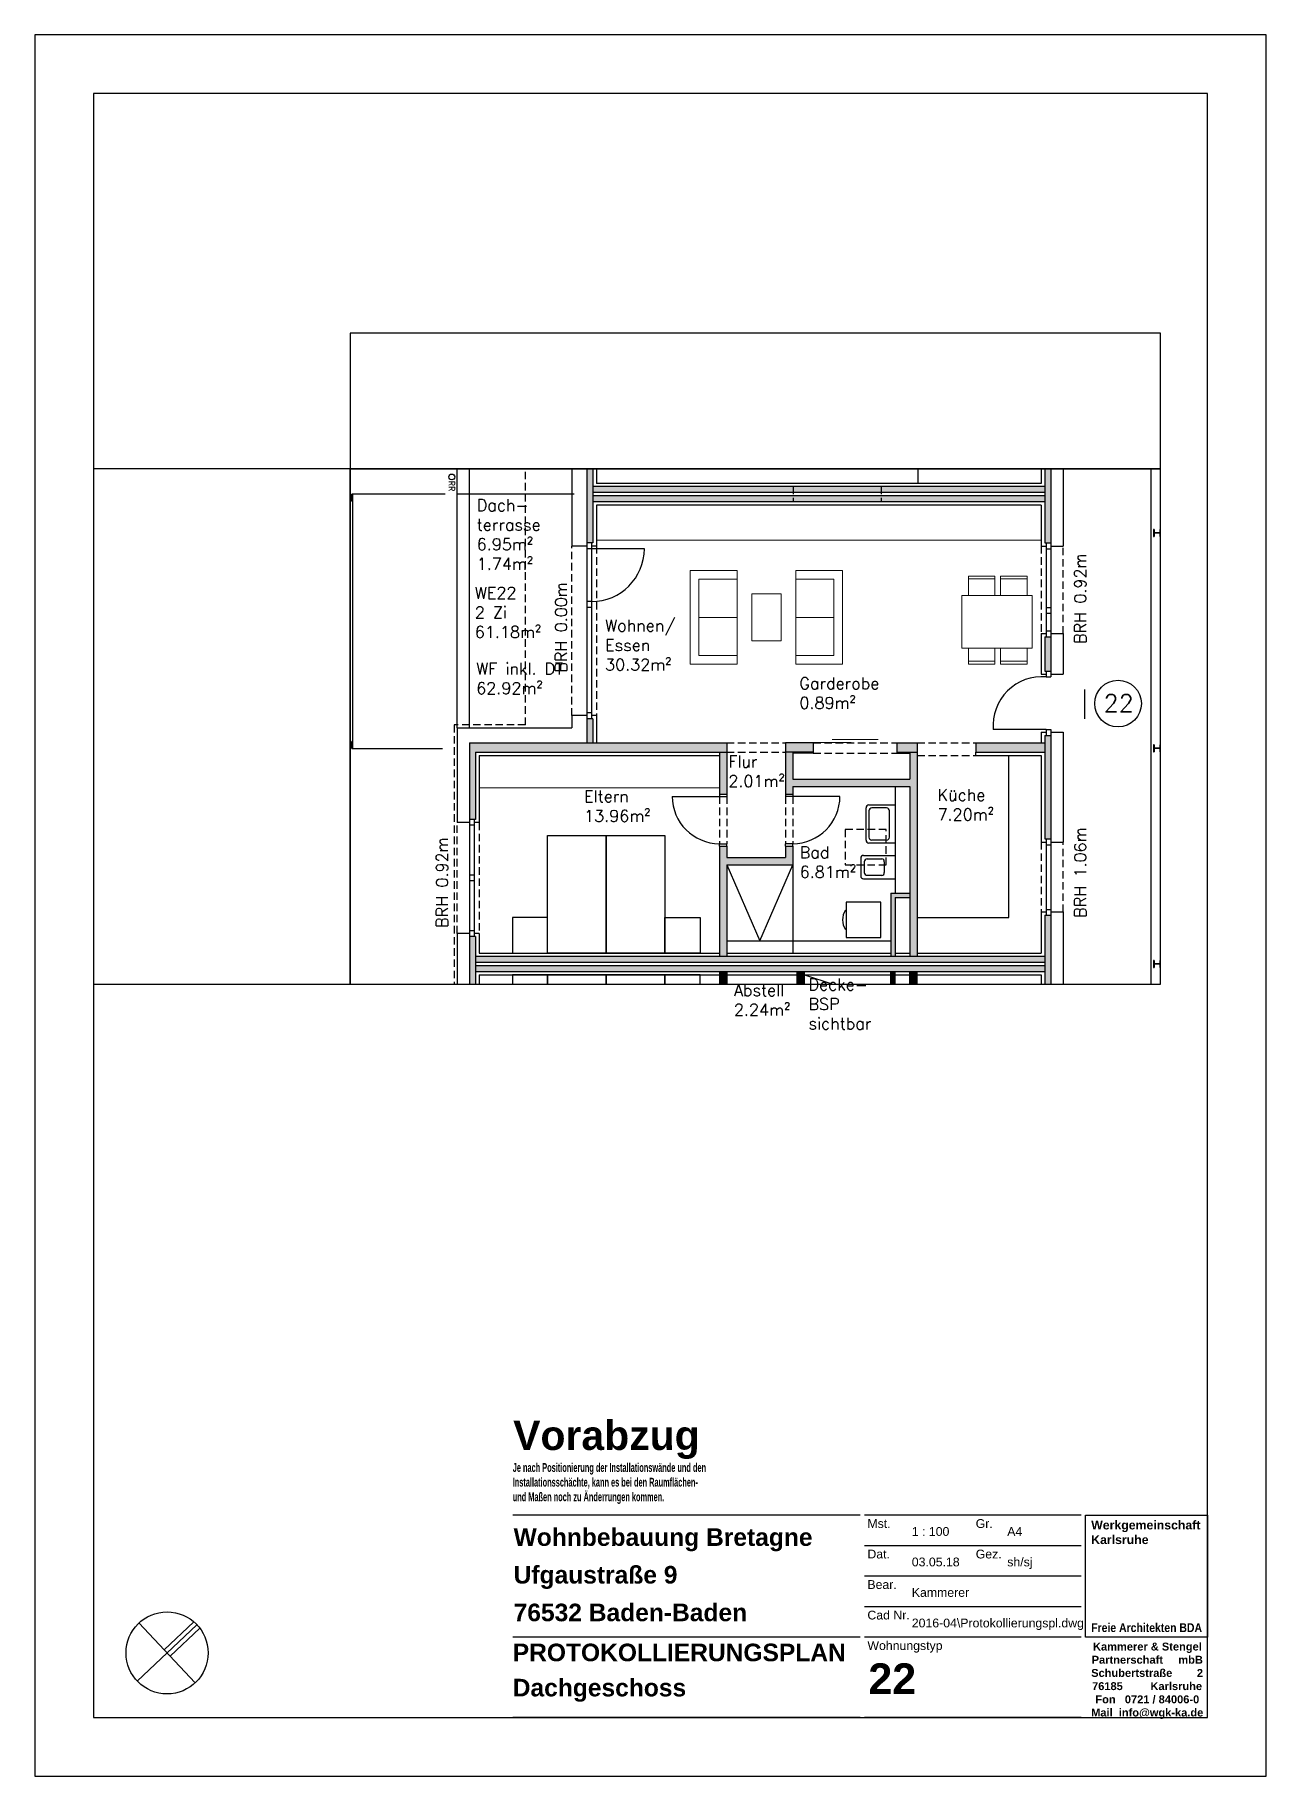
# Model space of a CAD drawing. Header units: metres. Extents: x -2868 to -408, y -3488 to 349.
# Drawn here: x -618.4 to -408.4, y 52.1 to 349.1 of the extents above; entities outside this region: 1.
import ezdxf

# ---------------------------------------------------------------- set-up
doc = ezdxf.new("R2010")
doc.units = ezdxf.units.M
doc.header["$LTSCALE"] = 0.02
doc.header["$XCLIPFRAME"] = 2
doc.linetypes.add('AUSGEZOGEN', pattern=[0])
doc.linetypes.add('VERDECKT', pattern=[9.525, 6.35, -3.175])
for name, color, linetype in [('A--Layout-PLANKOPF', 7, 'AUSGEZOGEN'), ('A-Anmerkungen-BSP-Decken Sichtbar', 10, 'AUSGEZOGEN'), ('A-Grundriss - Ansichtskante', 5, 'AUSGEZOGEN'), ('A-Grundriss - Bad', 4, 'AUSGEZOGEN'), ('A-Grundriss - Dämmung', 2, 'Continuous'), ('A-Grundriss - Fenster', 252, 'AUSGEZOGEN'), ('A-Grundriss - Fenster Sturz', 4, 'VERDECKT'), ('A-Grundriss - Küche', 4, 'AUSGEZOGEN'), ('A-Grundriss - Möbel', 252, 'AUSGEZOGEN'), ('A-Grundriss - Regenleitungen', 4, 'Continuous'), ('A-Grundriss - Regenleitungen Beschrif', 4, 'Continuous'), ('A-Grundriss - Sichtkante verdeckt', 7, 'VERDECKT'), ('A-Grundriss - Stützen-Laubengang', 3, 'AUSGEZOGEN'), ('A-Grundriss - Türen', 2, 'AUSGEZOGEN'), ('A-Grundriss - Wand', 3, 'AUSGEZOGEN'), ('A-Layout-Text', 250, 'Continuous'), ('A-Schraffur - Holzbau', 21, 'Continuous'), ('A-Schraffur - Trockenbau', 254, 'Continuous'), ('A-Text BRH', 4, 'Continuous'), ('A-Text Wohnfl', 4, 'Continuous'), ('A-Text Wohnungsnummer', 4, 'Continuous'), ('vermarktung-logo1_1_0', 7, 'Continuous')]:
    doc.layers.add(name, color=color, linetype=linetype)
doc.layers.add('A-Afenster', color=80, linetype='Continuous', plot=False)
doc.styles.add('Arial', font='arial.ttf')
doc.styles.add('ARIAL-FETT', font='arialbd.ttf', dxfattribs={"width": 0.6})
doc.styles.add('Romans', font='Romans.shx')
picture_1 = doc.add_image_def('image1.png', size_in_pixel=(4513, 4513))

# ---------------------------------------------------------------- blocks, each defined once
blk = doc.blocks.new('kopf (mbr)')
at = {"color": 7}
blk.add_line((-37.75, 10), (-10, 10), dxfattribs=at)
at = {"color": 2}
blk.add_lwpolyline([(-37.75, 56), (-10, 56), (-10, 28.25), (-37.75, 28.25)], close=True, dxfattribs=at)
at = {"color": 2, "insert": (-36.46, 54.79), "char_height": 2, "width": 25.2066, "attachment_point": 1, "style": 'ARIAL-FETT'}
blk.add_mtext('{\\W1;Werkgemeinschaft Karlsruhe \\P\\P\\P\\P\\P\\P\\W0.85;Freie Architekten BDA}', dxfattribs=at)
at = {"color": 252, "insert": (-36.5, 27.05), "char_height": 1.8, "width": 25.2921, "attachment_point": 1, "style": 'ARIAL-FETT'}
blk.add_mtext('\\pi0.45859;{\\W1;Kammerer & Stengel \\P\\pi0.15348;Partnerschaft     mbB \\P\\pi0.038063;Schubertstraße        2 \\P\\pi0.23636;76185         Karlsruhe \\P\\pi0.98963;Fon   0721 / 84006-0 \\P\\pi0.028854;Mail  info@wgk-ka.de}', dxfattribs=at)
blk = doc.blocks.new('Zeichnung_1_1', base_point=(0.5, 0.72))
at = {"layer": 'vermarktung-logo1_1_0'}
image = blk.add_image(picture_1, insert=(0.5, 0.72), size_in_units=(1.759, 1.759), dxfattribs=at)
image.set_boundary_path([(-0.5, -0.5), (4512.5, 4512.5)])

msp = doc.modelspace()

# ---------------------------------------------------------------- hatches: boundary and pattern name
at = {"layer": 'A-Schraffur - Holzbau', "ltscale": 10}
h = msp.add_hatch(color=5, dxfattribs=at)
h.dxf.hatch_style = 1
h.paths.add_polyline_path([(-489, 272.02), (-523.2, 272.02), (-523.2, 271.02), (-489, 271.02)])
h = msp.add_hatch(color=5, dxfattribs=at)
h.dxf.hatch_style = 1
h.paths.add_polyline_path([(-446.1, 270.42), (-474, 270.42), (-474, 269.42), (-446.1, 269.42)])
h.paths.add_polyline_path([(-474, 270.42), (-489, 270.42), (-489, 269.42), (-474, 269.42)])
h.paths.add_polyline_path([(-489, 270.42), (-523.2, 270.42), (-523.2, 269.42), (-489, 269.42)])
h = msp.add_hatch(color=5, dxfattribs=at)
h.dxf.hatch_style = 1
h.paths.add_polyline_path([(-474, 272.02), (-489, 272.02), (-489, 271.02), (-474, 271.02)])
h.paths.add_polyline_path([(-446.1, 272.02), (-474, 272.02), (-474, 271.02), (-446.1, 271.02)])
h = msp.add_hatch(color=5, dxfattribs=at)
h.dxf.hatch_style = 1
h.paths.add_polyline_path([(-445.1, 246.42), (-446.1, 246.42), (-446.1, 240.57), (-445.1, 240.57)])
h = msp.add_hatch(color=5, dxfattribs=at)
h.dxf.hatch_style = 1
h.paths.add_polyline_path([(-523.2, 232.42), (-524.2, 232.42), (-524.2, 228.32), (-523.2, 228.32)])
h = msp.add_hatch(color=5, dxfattribs=at)
h.dxf.hatch_style = 1
h.paths.add_polyline_path([(-445.1, 229.57), (-446.1, 229.57), (-446.1, 211.92), (-445.1, 211.92)])
h = msp.add_hatch(color=5, dxfattribs=at)
h.dxf.hatch_style = 1
h.paths.add_polyline_path([(-446.1, 228.32), (-457.85, 228.32), (-457.85, 226.72), (-446.1, 226.72)])
h.paths.add_polyline_path([(-467.85, 228.32), (-471.35, 228.32), (-471.35, 226.72), (-467.85, 226.72)])
h.paths.add_polyline_path([(-485.6, 228.32), (-490.35, 228.32), (-490.35, 226.72), (-485.6, 226.72)])
h.paths.add_polyline_path([(-500.35, 228.32), (-544.2, 228.32), (-544.2, 215.27), (-543.2, 215.27), (-543.2, 226.72), (-500.35, 226.72)])
h = msp.add_hatch(color=5, dxfattribs=at)
h.dxf.hatch_style = 1
h.paths.add_polyline_path([(-446.1, 191.92), (-543.2, 191.92), (-543.2, 190.92), (-446.1, 190.92)])
h = msp.add_hatch(color=5, dxfattribs=at)
h.dxf.hatch_style = 1
h.paths.add_polyline_path([(-446.1, 190.32), (-543.2, 190.32), (-543.2, 189.32), (-446.1, 189.32)])
at = {"layer": 'A-Schraffur - Trockenbau', "ltscale": 10}
h = msp.add_hatch(color=5, dxfattribs=at)
h.dxf.hatch_style = 1
h.paths.add_polyline_path([(-500.35, 226.72), (-501.6, 226.72), (-501.6, 219.57), (-500.35, 219.57)])
h = msp.add_hatch(color=5, dxfattribs=at)
h.dxf.hatch_style = 1
h.paths.add_polyline_path([(-467.85, 226.72), (-469.1, 226.72), (-469.1, 222.12), (-489.1, 222.12), (-489.1, 226.72), (-490.35, 226.72), (-490.35, 219.57), (-489.1, 219.57), (-489.1, 220.87), (-469.1, 220.87), (-469.1, 191.92), (-467.85, 191.92)])
h = msp.add_hatch(color=5, dxfattribs=at)
h.dxf.hatch_style = 1
h.paths.add_polyline_path([(-500.35, 207.52), (-489.1, 207.52), (-489.1, 210.72), (-490.35, 210.72), (-490.35, 208.77), (-500.35, 208.77), (-500.35, 210.72), (-501.6, 210.72), (-501.6, 191.92), (-500.35, 191.92)])
h = msp.add_hatch(color=5, dxfattribs=at)
h.dxf.hatch_style = 1
h.paths.add_polyline_path([(-469.1, 202.67), (-472.35, 202.67), (-472.35, 191.92), (-471.6, 191.92), (-471.6, 201.92), (-469.1, 201.92)])
at = {"layer": 'A-Text Wohnungsnummer', "ltscale": 10}
h = msp.add_hatch(dxfattribs=at)
h.set_pattern_fill('ANGLE', color=256)
h.set_pattern_definition([(9e-15, (-5982.29, -776.9), (-1e-14, 69.85), [50.8, -19.05]), (90, (-5982.29, -776.9), (-69.85, -7e-15), [50.8, -19.05])])
h.paths.add_polyline_path([(-441.85, 234.92), (-439.35, 237.42), (-439.35, 232.42)])

# ---------------------------------------------------------------- linework, layer by layer
at = {"layer": 'A--Layout-PLANKOPF'}
for p, q in [((-477.6, 96.57), (-536.85, 96.57)), ((-439.92, 96.57), (-476.85, 96.57)), ((-439.92, 91.37), (-476.85, 91.37)), ((-439.92, 86.17), (-476.85, 86.17)), ((-439.92, 80.97), (-476.85, 80.97)), ((-477.6, 75.76), (-536.85, 75.76)), ((-439.92, 75.76), (-476.85, 75.76)), ((-477.6, 62.07), (-536.85, 62.07)), ((-439.92, 62.07), (-476.85, 62.07))]:
    msp.add_line(p, q, dxfattribs=at)
at = {"layer": 'A-Afenster'}
for points in [[(-618.35, 52.07), (-408.35, 52.07), (-408.35, 349.07), (-618.35, 349.07)], [(-608.35, 62.07), (-418.35, 62.07), (-418.35, 339.07), (-608.35, 339.07)]]:
    msp.add_lwpolyline(points, close=True, dxfattribs=at)
at = {"layer": 'A-Afenster', "linetype": 'Continuous'}
for points in [[(-564.55, 275.03), (-426.39, 275.03), (-426.39, 298.18), (-564.55, 298.18)], [(-608.35, 187.13), (-564.55, 187.13), (-564.55, 275.03), (-608.35, 275.03)], [(-564.55, 187.13), (-426.39, 187.13), (-426.39, 275.03), (-564.55, 275.03)]]:
    msp.add_lwpolyline(points, close=True, dxfattribs=at)
at = {"layer": 'A-Grundriss - Ansichtskante', "ltscale": 10}
for p, q in [((-546.35, 230.87), (-546.35, 275.03)), ((-544.2, 230.87), (-544.2, 275.03)), ((-427.95, 187.13), (-427.95, 275.03)), ((-526.35, 270.72), (-546.35, 270.72))]:
    msp.add_line(p, q, dxfattribs=at)
at = {"layer": 'A-Grundriss - Ansichtskante', "linetype": 'VERDECKT', "ltscale": 10}
for p, q in [((-534.7, 231.37), (-534.7, 275.03)), ((-534.7, 231.37), (-546.85, 231.37)), ((-546.85, 231.37), (-546.85, 187.13))]:
    msp.add_line(p, q, dxfattribs=at)
at = {"layer": 'A-Grundriss - Ansichtskante', "ltscale": 10}
msp.add_lwpolyline([(-548.35, 270.72), (-564.2, 270.72), (-564.2, 227.37), (-548.85, 227.37)], dxfattribs=at)
at = {"layer": 'A-Grundriss - Bad', "ltscale": 10}
for p, q in [((-471.6, 220.87), (-471.6, 202.67)), ((-476.6, 211.72), (-476.6, 217.22)), ((-476.1, 217.72), (-471.6, 217.72)), ((-473.1, 217.22), (-475.6, 217.22)), ((-476.1, 216.72), (-476.1, 212.22)), ((-472.6, 212.22), (-472.6, 216.72)), ((-471.6, 211.22), (-476.1, 211.22)), ((-473.1, 211.72), (-475.6, 211.72)), ((-477.5, 208.62), (-477.5, 205.62)), ((-477, 209.12), (-471.6, 209.12)), ((-476.9, 208.02), (-476.9, 206.22)), ((-476.4, 208.52), (-473.9, 208.52)), ((-473.5, 208.02), (-473.5, 206.22)), ((-489.1, 207.52), (-489.1, 194.57)), ((-477, 205.12), (-471.6, 205.12)), ((-476.4, 205.72), (-473.9, 205.72)), ((-500.35, 194.57), (-489.1, 194.57)), ((-489.1, 194.57), (-472.35, 194.57)), ((-489.1, 194.57), (-489.1, 192.47))]:
    msp.add_line(p, q, dxfattribs=at)
msp.add_lwpolyline([(-500.35, 207.52), (-494.72, 194.57), (-489.1, 207.52)], dxfattribs=at)
msp.add_lwpolyline([(-474.1, 195.12), (-474.1, 201.12), (-480, 201.12), (-480, 195.12)], close=True, dxfattribs=at)
at = {"layer": 'A-Grundriss - Bad', "linetype": 'Continuous', "ltscale": 10}
msp.add_lwpolyline([(-487.1, 188.77), (-482.27, 187.13)], dxfattribs=at)
at = {"layer": 'A-Grundriss - Bad', "ltscale": 10}
for centre, radius, start, end in [((-476.1, 217.22), 0.5, 90, 180), ((-475.6, 216.72), 0.5, 90, 180), ((-473.1, 216.72), 0.5, 0, 90), ((-476.1, 211.72), 0.5, 180, 270), ((-475.6, 212.22), 0.5, 180, 270), ((-473.1, 212.22), 0.5, 270, 0), ((-477, 208.62), 0.5, 90, 180), ((-476.4, 208.02), 0.5, 90, 180), ((-473.91, 208.09), 0.423, 349.499, 87.8206), ((-477, 205.62), 0.5, 180, 270), ((-476.4, 206.22), 0.5, 180, 270), ((-473.91, 206.14), 0.423, 272.1794, 10.501), ((-477.6, 198.12), 3, 146.4427, 213.5573)]:
    msp.add_arc(centre, radius, start, end, dxfattribs=at)
at = {"layer": 'A-Grundriss - Dämmung', "ltscale": 10}
for p, q in [((-526.75, 275.03), (-526.75, 261.87)), ((-522.55, 275.03), (-522.55, 272.57)), ((-446.75, 275.03), (-446.75, 272.57)), ((-442.95, 275.03), (-442.95, 261.87)), ((-446.75, 272.57), (-522.55, 272.57)), ((-522.55, 268.87), (-522.55, 261.87)), ((-446.75, 268.87), (-522.55, 268.87)), ((-446.75, 268.87), (-446.75, 261.87)), ((-524.2, 261.87), (-526.75, 261.87)), ((-522.55, 261.87), (-523.4, 261.87)), ((-446.75, 261.87), (-445.9, 261.87)), ((-445.1, 261.87), (-442.95, 261.87)), ((-446.75, 246.97), (-446.75, 240.02)), ((-446.75, 246.97), (-445.9, 246.97)), ((-445.1, 246.97), (-442.95, 246.97)), ((-442.95, 246.97), (-442.95, 240.02)), ((-446.75, 240.02), (-445.9, 240.02)), ((-445.1, 240.02), (-442.95, 240.02)), ((-526.75, 232.97), (-526.75, 230.87)), ((-524.2, 232.97), (-526.75, 232.97)), ((-522.55, 232.97), (-523.4, 232.97)), ((-522.55, 232.97), (-522.55, 228.32)), ((-546.35, 230.87), (-546.35, 214.72)), ((-546.35, 230.87), (-526.75, 230.87)), ((-446.75, 230.12), (-446.75, 228.32)), ((-446.75, 230.12), (-445.9, 230.12)), ((-445.1, 230.12), (-442.95, 230.12)), ((-442.95, 230.12), (-442.95, 211.37)), ((-542.55, 226.17), (-542.55, 214.72)), ((-542.55, 226.17), (-501.6, 226.17)), ((-485.6, 226.57), (-489.1, 226.57)), ((-485.6, 226.72), (-485.6, 226.57)), ((-471.35, 226.72), (-471.35, 226.57)), ((-471.35, 226.57), (-469.1, 226.57)), ((-457.85, 226.17), (-457.85, 226.72)), ((-457.85, 226.17), (-446.75, 226.17)), ((-446.75, 226.17), (-446.75, 211.37)), ((-544.2, 214.72), (-546.35, 214.72)), ((-542.55, 214.72), (-543.4, 214.72)), ((-446.75, 211.37), (-445.9, 211.37)), ((-445.1, 211.37), (-442.95, 211.37)), ((-446.75, 199.47), (-446.75, 192.47)), ((-446.75, 199.47), (-445.9, 199.47)), ((-445.1, 199.47), (-442.95, 199.47)), ((-442.95, 199.47), (-442.95, 187.13)), ((-544.2, 195.82), (-546.35, 195.82)), ((-546.35, 195.82), (-546.35, 187.13)), ((-542.55, 195.82), (-543.4, 195.82)), ((-542.55, 195.82), (-542.55, 192.47)), ((-542.55, 192.47), (-501.6, 192.47)), ((-500.35, 192.47), (-472.35, 192.47)), ((-471.6, 192.47), (-469.1, 192.47)), ((-467.85, 192.47), (-446.75, 192.47)), ((-542.55, 188.77), (-501.55, 188.77)), ((-542.55, 188.77), (-542.55, 187.13)), ((-500.3, 188.77), (-488.35, 188.77)), ((-487.1, 188.77), (-472.35, 188.77)), ((-471.6, 188.77), (-469.1, 188.77)), ((-467.85, 188.77), (-446.75, 188.77)), ((-446.75, 188.77), (-446.75, 187.13))]:
    msp.add_line(p, q, dxfattribs=at)
at = {"layer": 'A-Grundriss - Fenster', "ltscale": 10}
for p, q in [((-524.2, 262.42), (-524.2, 232.42)), ((-523.4, 261.42), (-524.2, 261.42)), ((-523.4, 262.42), (-523.4, 232.42)), ((-514.4, 261.42), (-523.4, 261.42)), ((-445.9, 262.42), (-445.9, 246.42)), ((-445.9, 261.42), (-445.1, 261.42)), ((-445.1, 262.42), (-445.1, 246.42)), ((-523.4, 252.42), (-524.2, 252.42)), ((-523.4, 251.42), (-524.2, 251.42)), ((-445.9, 251.42), (-445.1, 251.42)), ((-445.9, 250.42), (-445.1, 250.42)), ((-445.9, 247.42), (-445.1, 247.42)), ((-523.4, 233.42), (-524.2, 233.42)), ((-544.2, 215.27), (-544.2, 195.27)), ((-543.4, 214.27), (-544.2, 214.27)), ((-543.4, 215.27), (-543.4, 195.27)), ((-445.9, 211.92), (-445.9, 198.92)), ((-445.9, 210.92), (-445.1, 210.92)), ((-445.1, 211.92), (-445.1, 198.92)), ((-543.4, 205.77), (-544.2, 205.77)), ((-543.4, 204.77), (-544.2, 204.77)), ((-445.9, 199.92), (-445.1, 199.92)), ((-543.4, 196.27), (-544.2, 196.27))]:
    msp.add_line(p, q, dxfattribs=at)
at = {"layer": 'A-Grundriss - Fenster', "linetype": 'VERDECKT', "ltscale": 10}
msp.add_lwpolyline([(-480.15, 207.51), (-473.15, 207.51), (-473.15, 213.51), (-480.15, 213.51)], close=True, dxfattribs=at)
at = {"layer": 'A-Grundriss - Fenster', "ltscale": 10}
msp.add_arc((-523.4, 261.42), 9, 270, 0, dxfattribs=at)
at = {"layer": 'A-Grundriss - Fenster Sturz', "ltscale": 10}
for p, q in [((-526.75, 232.97), (-526.75, 261.87)), ((-522.55, 261.87), (-522.55, 232.97)), ((-446.75, 261.87), (-446.75, 246.97)), ((-442.95, 246.97), (-442.95, 261.87)), ((-546.35, 195.82), (-546.35, 214.72)), ((-542.55, 214.72), (-542.55, 195.82)), ((-446.75, 211.37), (-446.75, 199.47)), ((-442.95, 199.47), (-442.95, 211.37))]:
    msp.add_line(p, q, dxfattribs=at)
at = {"layer": 'A-Grundriss - Küche', "ltscale": 10}
for p, q in [((-467.75, 275.03), (-467.75, 272.57)), ((-452.25, 198.52), (-452.25, 226.17)), ((-467.85, 198.52), (-452.25, 198.52))]:
    msp.add_line(p, q, dxfattribs=at)
at = {"layer": 'A-Grundriss - Möbel', "linetype": 'Continuous', "lineweight": 18, "ltscale": 100}
for p, q in [((-446.75, 262.87), (-522.55, 262.87)), ((-506.59, 241.72), (-506.59, 257.72)), ((-506.59, 257.72), (-498.59, 257.72)), ((-505.09, 256.22), (-498.59, 256.22)), ((-505.09, 256.22), (-498.59, 256.22)), ((-505.09, 243.22), (-505.09, 256.22)), ((-498.59, 241.72), (-498.59, 257.72)), ((-480.59, 257.72), (-488.59, 257.72)), ((-488.59, 241.72), (-488.59, 257.72)), ((-482.09, 256.22), (-488.59, 256.22)), ((-482.09, 256.22), (-488.59, 256.22)), ((-482.09, 243.22), (-482.09, 256.22)), ((-480.59, 241.72), (-480.59, 257.72)), ((-459.14, 256.77), (-459.14, 253.46)), ((-454.64, 256.77), (-459.14, 256.77)), ((-459.14, 256.27), (-454.64, 256.27)), ((-454.64, 253.46), (-454.64, 256.77)), ((-449.14, 256.77), (-453.64, 256.77)), ((-453.64, 256.77), (-453.64, 253.46)), ((-453.64, 256.27), (-449.14, 256.27)), ((-449.14, 253.46), (-449.14, 256.77)), ((-491.09, 253.72), (-496.09, 253.72)), ((-496.09, 245.72), (-496.09, 253.72)), ((-491.09, 245.72), (-491.09, 253.72)), ((-460.25, 253.46), (-448.25, 253.46)), ((-460.25, 253.46), (-460.25, 244.46)), ((-448.25, 253.46), (-448.25, 244.46)), ((-505.09, 249.72), (-498.59, 249.72)), ((-482.09, 249.72), (-488.59, 249.72)), ((-491.09, 245.72), (-496.09, 245.72)), ((-448.25, 244.46), (-460.25, 244.46)), ((-459.14, 241.72), (-459.14, 244.46)), ((-454.64, 244.46), (-454.64, 241.72)), ((-453.64, 241.72), (-453.64, 244.46)), ((-449.14, 244.46), (-449.14, 241.72)), ((-506.59, 241.72), (-498.59, 241.72)), ((-505.09, 243.22), (-498.59, 243.22)), ((-482.09, 243.22), (-488.59, 243.22)), ((-480.59, 241.72), (-488.59, 241.72)), ((-459.14, 242.22), (-454.64, 242.22)), ((-454.64, 241.72), (-459.14, 241.72)), ((-453.64, 242.22), (-449.14, 242.22)), ((-449.14, 241.72), (-453.64, 241.72)), ((-482.35, 228.87), (-474.55, 228.87)), ((-485.6, 228.37), (-479.15, 228.37)), ((-542.55, 220.62), (-501.6, 220.62))]:
    msp.add_line(p, q, dxfattribs=at)
at = {"layer": 'A-Grundriss - Möbel', "ltscale": 10}
for points in [[(-520.9, 212.52), (-520.9, 192.47), (-530.9, 192.47), (-530.9, 212.52)], [(-510.9, 212.52), (-510.9, 192.47), (-520.9, 192.47), (-520.9, 212.52)], [(-536.9, 198.52), (-536.9, 192.47), (-530.9, 192.47), (-530.9, 198.52)], [(-504.9, 198.52), (-504.9, 192.47), (-510.9, 192.47), (-510.9, 198.52)]]:
    msp.add_lwpolyline(points, close=True, dxfattribs=at)
for points in [[(-530.9, 187.13), (-530.9, 188.77), (-536.9, 188.77), (-536.9, 187.13)], [(-520.9, 187.13), (-520.9, 188.77), (-530.9, 188.77), (-530.9, 187.13)], [(-510.9, 187.13), (-510.9, 188.77), (-520.9, 188.77), (-520.9, 187.13)], [(-504.9, 187.13), (-504.9, 188.77), (-510.9, 188.77), (-510.9, 187.13)]]:
    msp.add_lwpolyline(points, dxfattribs=at)
at = {"layer": 'A-Grundriss - Regenleitungen', "ltscale": 10}
msp.add_circle((-547.25, 273.67), 0.5, dxfattribs=at)
at = {"layer": 'A-Grundriss - Sichtkante verdeckt', "ltscale": 10}
for p, q in [((-500.35, 228.32), (-490.35, 228.32)), ((-500.35, 226.72), (-490.35, 226.72)), ((-485.6, 228.32), (-471.35, 228.32)), ((-485.6, 226.57), (-471.35, 226.57)), ((-467.85, 228.32), (-457.85, 228.32)), ((-467.85, 226.17), (-457.85, 226.17)), ((-501.6, 219.17), (-501.6, 211.12)), ((-500.35, 219.17), (-500.35, 211.12)), ((-490.35, 219.17), (-490.35, 211.12)), ((-489.1, 219.17), (-489.1, 211.12))]:
    msp.add_line(p, q, dxfattribs=at)
at = {"layer": 'A-Grundriss - Stützen-Laubengang', "ltscale": 10}
for p, q in [((-564.31, 270.27), (-564.31, 270.72)), ((-564.2, 270.72), (-564.31, 270.72)), ((-564.2, 269.52), (-564.2, 270.72)), ((-564.43, 270.15), (-564.55, 270.15)), ((-564.43, 270.09), (-564.55, 270.09)), ((-564.31, 269.52), (-564.31, 269.97)), ((-564.31, 269.52), (-564.2, 269.52)), ((-427.44, 264.72), (-427.55, 264.72)), ((-427.55, 264.72), (-427.55, 263.52)), ((-427.44, 264.72), (-427.44, 264.27)), ((-426.46, 264.27), (-426.46, 264.72)), ((-426.39, 264.72), (-426.46, 264.72)), ((-427.55, 263.52), (-427.44, 263.52)), ((-427.44, 263.97), (-427.44, 263.52)), ((-426.58, 264.15), (-427.32, 264.15)), ((-426.58, 264.09), (-427.32, 264.09)), ((-426.46, 263.52), (-426.46, 263.97)), ((-426.46, 263.52), (-426.39, 263.52)), ((-564.43, 228), (-564.55, 228)), ((-564.43, 227.94), (-564.55, 227.94)), ((-564.31, 228.12), (-564.31, 228.57)), ((-564.2, 228.57), (-564.31, 228.57)), ((-564.31, 227.37), (-564.31, 227.82)), ((-564.31, 227.37), (-564.2, 227.37)), ((-564.2, 227.37), (-564.2, 228.57)), ((-427.44, 227.97), (-427.55, 227.97)), ((-427.55, 227.97), (-427.55, 226.77)), ((-427.55, 226.77), (-427.44, 226.77)), ((-427.44, 227.97), (-427.44, 227.52)), ((-427.44, 227.22), (-427.44, 226.77)), ((-426.58, 227.4), (-427.32, 227.4)), ((-426.58, 227.34), (-427.32, 227.34)), ((-426.46, 227.52), (-426.46, 227.97)), ((-426.39, 227.97), (-426.46, 227.97)), ((-426.46, 226.77), (-426.46, 227.22)), ((-426.46, 226.77), (-426.39, 226.77)), ((-427.44, 191.22), (-427.55, 191.22)), ((-427.55, 191.22), (-427.55, 190.02)), ((-427.44, 191.22), (-427.44, 190.77)), ((-427.44, 190.47), (-427.44, 190.02)), ((-426.58, 190.65), (-427.32, 190.65)), ((-426.58, 190.59), (-427.32, 190.59)), ((-426.46, 190.77), (-426.46, 191.22)), ((-426.39, 191.22), (-426.46, 191.22)), ((-426.46, 190.02), (-426.46, 190.47)), ((-427.55, 190.02), (-427.44, 190.02)), ((-426.46, 190.02), (-426.39, 190.02))]:
    msp.add_line(p, q, dxfattribs=at)
for centre, start, end in [((-564.43, 270.27), 270, 0), ((-564.43, 269.97), 0, 90), ((-427.32, 264.27), 180, 270), ((-427.32, 263.97), 90, 180), ((-426.58, 264.27), 270, 0), ((-426.58, 263.97), 0, 90), ((-564.43, 228.12), 270, 0), ((-564.43, 227.82), 0, 90), ((-427.32, 227.52), 180, 270), ((-427.32, 227.22), 90, 180), ((-426.58, 227.52), 270, 0), ((-426.58, 227.22), 0, 90), ((-427.32, 190.77), 180, 270), ((-427.32, 190.47), 90, 180), ((-426.58, 190.77), 270, 0), ((-426.58, 190.47), 0, 90)]:
    msp.add_arc(centre, 0.12, start, end, dxfattribs=at)
at = {"layer": 'A-Grundriss - Türen', "ltscale": 10}
for p, q in [((-445.9, 240.57), (-445.9, 239.57)), ((-445.1, 240.57), (-445.1, 239.57)), ((-445.9, 239.57), (-445.1, 239.57)), ((-445.9, 230.57), (-454.9, 230.57)), ((-445.9, 230.57), (-445.9, 229.57)), ((-445.9, 230.57), (-445.1, 230.57)), ((-445.1, 230.57), (-445.1, 229.57)), ((-509.65, 219.17), (-501.6, 219.17)), ((-501.6, 219.57), (-501.6, 219.17)), ((-501.6, 219.17), (-500.35, 219.17)), ((-500.35, 219.57), (-500.35, 219.17)), ((-490.35, 219.57), (-490.35, 219.17)), ((-489.1, 219.17), (-490.35, 219.17)), ((-489.1, 219.57), (-489.1, 219.17)), ((-481.05, 219.17), (-489.1, 219.17)), ((-501.6, 211.12), (-500.35, 211.12)), ((-501.6, 210.72), (-501.6, 211.12)), ((-500.35, 210.72), (-500.35, 211.12)), ((-489.1, 211.12), (-490.35, 211.12)), ((-490.35, 210.72), (-490.35, 211.12)), ((-489.1, 210.72), (-489.1, 211.12))]:
    msp.add_line(p, q, dxfattribs=at)
for centre, radius, start, end in [((-446.62, 231.29), 8.31, 84.9967, 185.0033), ((-501.6, 219.17), 8.05, 180, 270), ((-489.1, 219.17), 8.05, 270, 0)]:
    msp.add_arc(centre, radius, start, end, dxfattribs=at)
at = {"layer": 'A-Grundriss - Wand', "ltscale": 10}
for p, q in [((-524.2, 275.03), (-524.2, 262.42)), ((-523.2, 275.03), (-523.2, 262.42)), ((-446.1, 275.03), (-446.1, 262.42)), ((-445.1, 275.03), (-445.1, 262.42)), ((-446.1, 272.02), (-523.2, 272.02)), ((-446.1, 271.02), (-523.2, 271.02)), ((-446.1, 270.42), (-523.2, 270.42)), ((-446.1, 269.42), (-523.2, 269.42)), ((-523.2, 262.42), (-524.2, 262.42)), ((-446.1, 262.42), (-445.1, 262.42)), ((-446.1, 246.42), (-446.1, 240.57)), ((-446.1, 246.42), (-445.1, 246.42)), ((-445.1, 246.42), (-445.1, 240.57)), ((-446.1, 240.57), (-445.1, 240.57)), ((-524.2, 232.42), (-524.2, 228.32)), ((-523.2, 232.42), (-524.2, 232.42)), ((-523.2, 232.42), (-523.2, 228.32)), ((-446.1, 229.57), (-446.1, 211.92)), ((-446.1, 229.57), (-445.1, 229.57)), ((-445.1, 229.57), (-445.1, 211.92)), ((-544.2, 228.32), (-544.2, 215.27)), ((-544.2, 228.32), (-500.35, 228.32)), ((-543.2, 226.72), (-543.2, 215.27)), ((-543.2, 226.72), (-500.35, 226.72)), ((-501.6, 226.72), (-501.6, 219.57)), ((-500.35, 228.32), (-500.35, 226.72)), ((-500.35, 226.72), (-500.35, 219.57)), ((-490.35, 228.32), (-490.35, 226.72)), ((-485.6, 228.32), (-490.35, 228.32)), ((-490.35, 226.72), (-490.35, 219.57)), ((-485.6, 226.72), (-490.35, 226.72)), ((-489.1, 226.72), (-489.1, 222.12)), ((-485.6, 228.32), (-485.6, 226.72)), ((-471.35, 228.32), (-467.85, 228.32)), ((-471.35, 228.32), (-471.35, 226.72)), ((-471.35, 226.72), (-467.85, 226.72)), ((-469.1, 226.72), (-469.1, 222.12)), ((-467.85, 228.32), (-467.85, 226.72)), ((-467.85, 226.72), (-467.85, 191.92)), ((-457.85, 228.32), (-446.1, 228.32)), ((-457.85, 228.32), (-457.85, 226.72)), ((-457.85, 226.72), (-446.1, 226.72)), ((-489.1, 222.12), (-469.1, 222.12)), ((-489.1, 220.87), (-469.1, 220.87)), ((-489.1, 220.87), (-489.1, 219.57)), ((-469.1, 220.87), (-469.1, 191.92)), ((-501.6, 219.57), (-500.35, 219.57)), ((-490.35, 219.57), (-489.1, 219.57)), ((-543.2, 215.27), (-544.2, 215.27)), ((-446.1, 211.92), (-445.1, 211.92)), ((-501.6, 210.72), (-501.6, 191.92)), ((-501.6, 210.72), (-500.35, 210.72)), ((-500.35, 210.72), (-500.35, 208.77)), ((-500.35, 208.77), (-490.35, 208.77)), ((-490.35, 210.72), (-490.35, 208.77)), ((-490.35, 210.72), (-489.1, 210.72)), ((-489.1, 210.72), (-489.1, 207.52)), ((-500.35, 207.52), (-500.35, 191.92)), ((-500.35, 207.52), (-489.1, 207.52)), ((-472.35, 202.67), (-472.35, 191.92)), ((-472.35, 202.67), (-469.1, 202.67)), ((-471.6, 201.92), (-471.6, 191.92)), ((-471.6, 201.92), (-469.1, 201.92)), ((-446.1, 198.92), (-445.1, 198.92)), ((-446.1, 198.92), (-446.1, 187.13)), ((-445.1, 198.92), (-445.1, 187.13)), ((-543.2, 195.27), (-544.2, 195.27)), ((-544.2, 195.27), (-544.2, 187.13)), ((-543.2, 195.27), (-543.2, 187.13)), ((-543.2, 191.92), (-446.1, 191.92)), ((-543.2, 190.92), (-446.1, 190.92)), ((-543.2, 190.32), (-446.1, 190.32)), ((-543.2, 189.32), (-446.1, 189.32)), ((-501.55, 187.13), (-501.55, 189.32)), ((-500.3, 187.13), (-500.3, 189.32)), ((-488.35, 187.13), (-488.35, 189.32)), ((-487.1, 187.13), (-487.1, 189.32)), ((-472.35, 187.13), (-472.35, 189.32)), ((-471.6, 187.13), (-471.6, 189.32)), ((-469.1, 187.13), (-469.1, 189.32)), ((-467.85, 187.13), (-467.85, 189.32))]:
    msp.add_line(p, q, dxfattribs=at)
at = {"layer": 'A-Grundriss - Wand', "linetype": 'VERDECKT', "ltscale": 10}
for p, q in [((-489, 272.02), (-489, 269.42)), ((-474, 272.02), (-474, 269.42))]:
    msp.add_line(p, q, dxfattribs=at)
at = {"layer": 'A-Layout-Text'}
for p, q in [((-600.9, 68.3), (-590.71, 77.9)), ((-591.01, 68), (-600.6, 78.2)), ((-596.32, 73.64), (-591.25, 78.41)), ((-595.29, 72.55), (-590.22, 77.32))]:
    msp.add_line(p, q, dxfattribs=at)
msp.add_circle((-595.8, 73.1), 7, dxfattribs=at)
at = {"layer": 'A-Schraffur - Holzbau', "color": 5, "ltscale": 10}
for points in [[(-524.2, 275.03), (-523.73, 275.03), (-524.2, 262.42), (-523.2, 262.42)], [(-523.73, 275.03), (-523.2, 275.03), (-523.73, 275.03), (-523.2, 262.42)], [(-446.1, 275.03), (-445.86, 275.03), (-446.1, 262.42), (-445.1, 262.42)], [(-445.86, 275.03), (-445.1, 275.03), (-445.86, 275.03), (-445.1, 262.42)], [(-445.39, 187.13), (-446.1, 187.13), (-445.39, 187.13), (-446.1, 198.92)], [(-445.1, 187.13), (-445.39, 187.13), (-445.1, 198.92), (-446.1, 198.92)], [(-543.32, 187.13), (-544.2, 187.13), (-543.32, 187.13), (-544.2, 195.27)], [(-543.2, 187.13), (-543.32, 187.13), (-543.2, 195.27), (-544.2, 195.27)]]:
    msp.add_solid(points, dxfattribs=at)
at = {"layer": 'A-Schraffur - Trockenbau', "color": 5, "ltscale": 10}
for points in [[(-501.41, 187.13), (-501.55, 187.13), (-501.41, 187.13), (-501.55, 189.32)], [(-500.3, 187.13), (-501.41, 187.13), (-500.3, 189.32), (-501.55, 189.32)], [(-488.22, 187.13), (-488.35, 187.13), (-488.22, 187.13), (-488.35, 189.32)], [(-487.1, 187.13), (-488.22, 187.13), (-487.1, 189.32), (-488.35, 189.32)], [(-472.18, 187.13), (-472.35, 187.13), (-472.18, 187.13), (-472.35, 189.32)], [(-471.6, 187.13), (-472.18, 187.13), (-471.6, 189.32), (-472.35, 189.32)], [(-469.02, 187.13), (-469.1, 187.13), (-469.02, 187.13), (-469.1, 189.32)], [(-467.85, 187.13), (-469.02, 187.13), (-467.85, 189.32), (-469.1, 189.32)]]:
    msp.add_solid(points, dxfattribs=at)
at = {"layer": 'A-Text Wohnungsnummer', "ltscale": 10}
msp.add_line((-439.35, 237.42), (-439.35, 232.42), dxfattribs=at)
msp.add_circle((-433.62, 235.02), 3.98, dxfattribs=at)

# ---------------------------------------------------------------- block references
at = {"linetype": 'Continuous', "ltscale": 10, "xscale": 10, "yscale": 10}
msp.add_blockref('Zeichnung_1_1', (-2868.29, -3488.33), dxfattribs=at)
at = {"layer": 'A-Layout-Text', "xscale": 0.75, "yscale": 0.75, "zscale": 0.75}
msp.add_blockref('kopf (mbr)', (-410.85, 54.57), dxfattribs=at)

# ---------------------------------------------------------------- texts
at = {"layer": 'A--Layout-PLANKOPF', "color": 10, "style": 'ARIAL-FETT'}
msp.add_text('Vorabzug', height=5, dxfattribs=at).set_placement((-536.78, 107.71))
at = {"layer": 'A--Layout-PLANKOPF', "style": 'Arial'}
for s, p in [('Mst.', (-476.36, 94.41, -21.79)), ('Gr.', (-457.89, 94.41, -21.79)), ('1 : 100', (-468.79, 93.06, -21.79)), ('A4', (-452.51, 93.06, -21.79)), ('Dat.', (-476.36, 89.21, -21.79)), ('03.05.18', (-468.79, 87.86, -21.79)), ('Gez.', (-457.89, 89.21, -21.79)), ('sh/sj', (-452.51, 87.86, -21.79)), ('Bear.', (-476.36, 84.01, -21.79)), ('Kammerer', (-468.79, 82.66, -21.79)), ('Cad Nr.', (-476.36, 78.8, -21.79)), ('2016-04\\Protokollierungspl.dwg', (-468.79, 77.45, -21.79)), ('Wohnungstyp', (-476.36, 73.6, -21.79))]:
    msp.add_text(s, height=1.5, dxfattribs=at).set_placement(p)
at = {"layer": 'A--Layout-PLANKOPF', "color": 2, "style": 'ARIAL-FETT'}
for s, p in [('Wohnbebauung Bretagne', (-536.7, 91.35)), ('Ufgaustraße 9', (-536.7, 84.93)), ('76532 Baden-Baden', (-536.7, 78.5)), ('PROTOKOLLIERUNGSPLAN', (-536.85, 71.68)), ('Dachgeschoss', (-536.85, 65.68))]:
    msp.add_text(s, height=3, dxfattribs=at).set_placement(p)
at = {"layer": 'A--Layout-PLANKOPF', "color": 6, "style": 'ARIAL-FETT'}
msp.add_text('22', height=5.25, dxfattribs=at).set_placement((-476.2, 66.07, -21.79))
at = {"layer": 'A--Layout-PLANKOPF', "color": 10, "insert": (-536.85, 105.47), "char_height": 1.5, "attachment_point": 1, "style": 'ARIAL-FETT'}
msp.add_mtext_dynamic_manual_height_columns('Je nach Positionierung der Installationswände und den Installationsschächte, kann es bei den Raumflächen- und Maßen noch zu Änderrungen kommen.', width=33.8683, gutter_width=1.25, heights=[0], dxfattribs=at)
at = {"layer": 'A-Anmerkungen-BSP-Decken Sichtbar', "ltscale": 10, "insert": (-486.4, 188.1), "char_height": 2, "attachment_point": 1, "style": 'Romans'}
msp.add_mtext_dynamic_manual_height_columns('\\A1;Decke-\\PBSP\\Psichtbar', width=17.5059, gutter_width=12.5, heights=[0], dxfattribs=at)
at = {"layer": 'A-Grundriss - Regenleitungen Beschrif', "ltscale": 10, "insert": (-546.75, 273.71), "char_height": 1, "attachment_point": 1, "rotation": 270, "style": 'Romans'}
msp.add_mtext_dynamic_manual_height_columns(' RR', width=3.3379, gutter_width=12.5, heights=[0], dxfattribs=at)
at = {"layer": 'A-Text BRH', "ltscale": 10, "char_height": 2, "attachment_point": 1, "rotation": 90, "style": 'Romans'}
for s, insert in [('BRH 0.92m', (-441.06, 245.2)), ('BRH 0.00m', (-529.61, 240.31)), ('BRH 0.92m', (-549.9, 196.78)), ('BRH 1.06m', (-441.06, 198.49))]:
    msp.add_mtext_dynamic_manual_height_columns(s, width=17.7706, gutter_width=12.5, heights=[0], dxfattribs=dict(at, insert=insert))
at = {"layer": 'A-Text Wohnfl', "ltscale": 10, "char_height": 2, "attachment_point": 1, "style": 'Romans'}
for s, width, insert in [('\\A1;Dach-\\Pterrasse\\P6.95m²\\P1.74m²', 22.934, (-542.99, 269.85)), ('\\A1;Wohnen/\\PEssen\\P30.32m²', 22.934, (-521.1, 249.32)), ('\\A1;WF inkl. DT\\P62.92m²', 15.3801, (-543.08, 241.97)), ('\\A1;Garderobe\\P0.89m²', 22.934, (-487.96, 239.46)), ('\\A1;Flur\\P2.01m²', 22.934, (-500.08, 226.13)), ('\\A1;Eltern\\P13.96m²', 22.934, (-524.68, 220.19)), ('\\A1;Küche\\P7.20m²', 22.934, (-464.4, 220.43)), ('\\A1;Bad\\P6.81m²', 22.934, (-487.91, 210.63)), ('\\A1;Abstell\\P2.24m²', 22.934, (-499.13, 187.13))]:
    msp.add_mtext_dynamic_manual_height_columns(s, width=width, gutter_width=12.5, heights=[0], dxfattribs=dict(at, insert=insert))
at = {"layer": 'A-Text Wohnungsnummer', "ltscale": 10, "style": 'Romans'}
for s, width, insert, char_height, attachment_point in [('\\A1;WE22\\P2 Zi\\P61.18m²', 22.934, (-543.32, 254.89), 2, 1), ('22', 2.5, (-433.51, 235.09), 3, 5)]:
    msp.add_mtext_dynamic_manual_height_columns(s, width=width, gutter_width=12.5, heights=[0], dxfattribs=dict(at, insert=insert, char_height=char_height, attachment_point=attachment_point))

doc.saveas('drawing.dxf')
